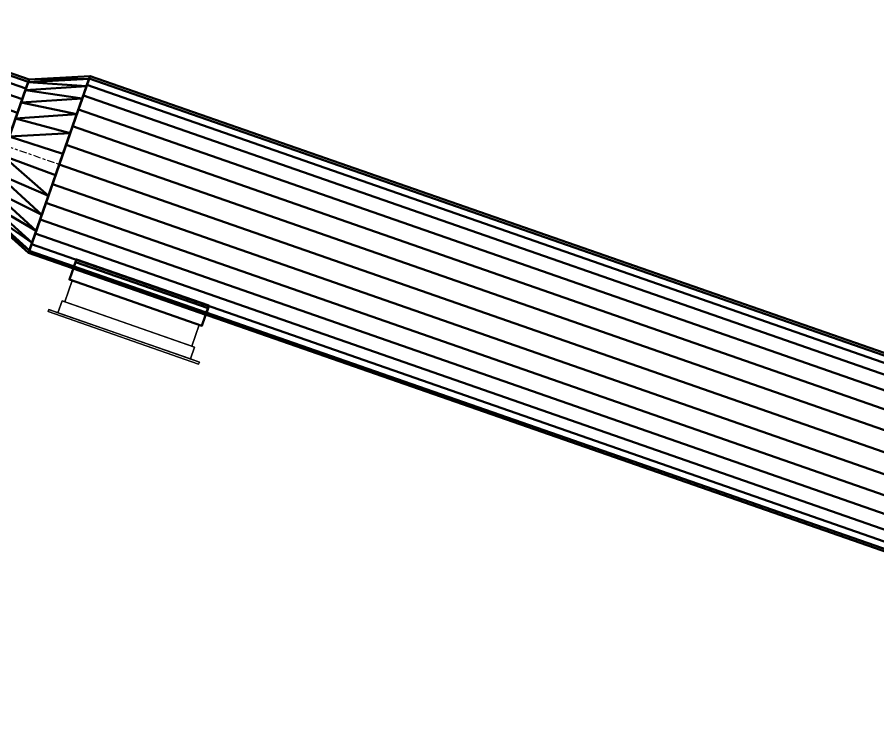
# Model space of a CAD drawing. Header units: inches. Extents: x -1654 to 1344, y -1538 to 36.
# Drawn here: x -637.7 to -564.1, y -938.9 to -879.5 of the extents above; entities that cross this region are included whole.
import ezdxf

# ---------------------------------------------------------------- set-up
doc = ezdxf.new("R2010")
doc.units = ezdxf.units.IN
doc.header["$MEASUREMENT"] = 0
doc.linetypes.add('Center', pattern=[1.25, 0.25, -0.1875, 0.625, -0.1875])
for name, color, linetype, lineweight in [('M-HVAC-CDFF', 3, 'Continuous', 30), ('M-HVAC-CDFF-SA', 3, 'Continuous', 30), ('M-HVAC-DUCT', 1, 'Center', 30), ('M-HVAC-DUCT-SA', 1, 'Continuous', 50)]:
    doc.layers.add(name, color=color, linetype=linetype, lineweight=lineweight)

# ---------------------------------------------------------------- blocks, each defined once
blk = doc.blocks.new('Round Transition - Angle - 45 Degree-906458-_3D_')
at = {"layer": 'M-HVAC-DUCT', "color": 8, "linetype": 'Continuous', "lineweight": 50}
mesh = blk.add_polyface(dxfattribs=at)
corners = [(0, -8), (0, -7.768, 1.915), (0, -7.084, 3.718), (0, -5.988, 5.305), (0, -4.545, 6.584), (0, -2.837, 7.48), (0, -0.964, 7.942), (0, 0.964, 7.942), (0, 2.837, 7.48), (0, 4.545, 6.584), (0, 5.988, 5.305), (0, 7.084, 3.718), (0, 7.768, 1.915), (0, 8), (0, 7.768, -1.915), (0, 7.084, -3.718), (0, 5.988, -5.305), (0, 4.545, -6.584), (0, 2.837, -7.48), (0, 0.964, -7.942), (0, -0.964, -7.942), (0, -2.837, -7.48), (0, -4.545, -6.584), (0, -5.988, -5.305), (0, -7.084, -3.718), (0, -7.768, -1.915)]
mesh.append_faces([[corners[k] for k in face] for face in [(10, 8, 9), (17, 15, 16), (25, 23, 24)]], dxfattribs={"vtx0": -1, "color": 8})
mesh.append_faces([[corners[k] for k in face] for face in [(4, 25, 2, 3)]], dxfattribs={"vtx0": -1, "vtx1": -1, "color": 8})
mesh.append_faces([[corners[k] for k in face] for face in [(20, 23, 12)]], dxfattribs={"vtx0": -1, "vtx1": -1, "vtx2": -1, "color": 8})
mesh.append_faces([[corners[k] for k in face] for face in [(25, 8, 12, 23)]], dxfattribs={"vtx0": -1, "vtx1": -1, "vtx2": -1, "vtx3": -1, "color": 8})
mesh.append_faces([[corners[k] for k in face] for face in [(20, 12, 17, 18)]], dxfattribs={"vtx0": -1, "vtx1": -1, "vtx3": -1, "color": 8})
mesh.append_faces([[corners[k] for k in face] for face in [(25, 4, 5)]], dxfattribs={"vtx0": -1, "vtx2": -1, "color": 8})
mesh.append_faces([[corners[k] for k in face] for face in [(5, 7, 8, 25), (12, 14, 15, 17)]], dxfattribs={"vtx0": -1, "vtx2": -1, "vtx3": -1, "color": 8})
mesh.append_faces([[corners[k] for k in face] for face in [(22, 23, 20, 21)]], dxfattribs={"vtx1": -1, "color": 8})
mesh.append_faces([[corners[k] for k in face] for face in [(5, 6, 7), (18, 19, 20), (12, 13, 14)]], dxfattribs={"vtx2": -1, "color": 8})
mesh.append_faces([[corners[k] for k in face] for face in [(10, 11, 12, 8)]], dxfattribs={"vtx2": -1, "vtx3": -1, "color": 8})
mesh.append_faces([[corners[k] for k in face] for face in [(25, 0, 1, 2)]], dxfattribs={"vtx3": -1, "color": 8})
mesh = blk.add_polyface(dxfattribs=at)
corners = [(0, -8), (0, -7.768, -1.915), (0, -7.084, -3.718), (0, -5.988, -5.305), (0, -4.545, -6.584), (0, -2.837, -7.48), (0, -0.964, -7.942), (0, 0.964, -7.942), (0, 2.837, -7.48), (0, 4.545, -6.584), (0, 5.988, -5.305), (0, 7.084, -3.718), (0, 7.768, -1.915), (0, 8), (4.828, 6), (4.828, 5.757, -1.69), (4.828, 5.048, -3.244), (4.828, 3.929, -4.534), (4.828, 2.492, -5.458), (4.828, 0.854, -5.939), (4.828, -0.854, -5.939), (4.828, -2.492, -5.458), (4.828, -3.929, -4.534), (4.828, -5.048, -3.244), (4.828, -5.757, -1.69), (4.828, -6)]
mesh.append_faces([[corners[k] for k in face] for face in [(10, 17, 9), (21, 5, 20), (22, 4, 21), (23, 3, 22), (3, 23, 2), (4, 22, 3)]], dxfattribs={"vtx0": -1, "vtx1": -1, "color": 8})
mesh.append_faces([[corners[k] for k in face] for face in [(15, 11, 12), (2, 23, 24), (1, 24, 25)]], dxfattribs={"vtx0": -1, "vtx2": -1, "color": 8})
mesh.append_faces([[corners[k] for k in face] for face in [(0, 1, 25)]], dxfattribs={"vtx1": -1, "color": 8})
mesh.append_faces([[corners[k] for k in face] for face in [(15, 16, 11), (14, 15, 12), (18, 19, 8), (17, 18, 9), (16, 17, 10), (8, 9, 18), (10, 11, 16), (7, 8, 19), (5, 6, 20), (4, 5, 21), (1, 2, 24)]], dxfattribs={"vtx1": -1, "vtx2": -1, "color": 8})
mesh.append_faces([[corners[k] for k in face] for face in [(6, 7, 19, 20)]], dxfattribs={"vtx1": -1, "vtx3": -1, "color": 8})
mesh.append_faces([[corners[k] for k in face] for face in [(12, 13, 14)]], dxfattribs={"vtx2": -1, "color": 8})
mesh = blk.add_polyface(dxfattribs=at)
corners = [(0, 8), (0, 7.768, 1.915), (0, 7.084, 3.718), (0, 5.988, 5.305), (0, 4.545, 6.584), (0, 2.837, 7.48), (0, 0.964, 7.942), (0, -0.964, 7.942), (0, -2.837, 7.48), (0, -4.545, 6.584), (0, -5.988, 5.305), (0, -7.084, 3.718), (0, -7.768, 1.915), (0, -8), (4.828, -6), (4.828, -5.757, 1.69), (4.828, -5.048, 3.244), (4.828, -3.929, 4.534), (4.828, -2.492, 5.458), (4.828, -0.854, 5.939), (4.828, 0.854, 5.939), (4.828, 2.492, 5.458), (4.828, 3.929, 4.534), (4.828, 5.048, 3.244), (4.828, 5.757, 1.69), (4.828, 6)]
mesh.append_faces([[corners[k] for k in face] for face in [(10, 17, 9), (21, 5, 20), (22, 4, 21), (23, 3, 22), (3, 23, 2), (4, 22, 3)]], dxfattribs={"vtx0": -1, "vtx1": -1, "color": 8})
mesh.append_faces([[corners[k] for k in face] for face in [(15, 11, 12), (2, 23, 24), (1, 24, 25)]], dxfattribs={"vtx0": -1, "vtx2": -1, "color": 8})
mesh.append_faces([[corners[k] for k in face] for face in [(0, 1, 25)]], dxfattribs={"vtx1": -1, "color": 8})
mesh.append_faces([[corners[k] for k in face] for face in [(15, 16, 11), (14, 15, 12), (18, 19, 8), (17, 18, 9), (16, 17, 10), (8, 9, 18), (10, 11, 16), (7, 8, 19), (5, 6, 20), (4, 5, 21), (1, 2, 24)]], dxfattribs={"vtx1": -1, "vtx2": -1, "color": 8})
mesh.append_faces([[corners[k] for k in face] for face in [(6, 7, 19, 20)]], dxfattribs={"vtx1": -1, "vtx3": -1, "color": 8})
mesh.append_faces([[corners[k] for k in face] for face in [(12, 13, 14)]], dxfattribs={"vtx2": -1, "color": 8})
mesh = blk.add_polyface(dxfattribs=at)
corners = [(4.828, -6), (4.828, -5.757, -1.69), (4.828, -5.048, -3.244), (4.828, -3.929, -4.534), (4.828, -2.492, -5.458), (4.828, -0.854, -5.939), (4.828, 0.854, -5.939), (4.828, 2.492, -5.458), (4.828, 3.929, -4.534), (4.828, 5.048, -3.244), (4.828, 5.757, -1.69), (4.828, 6), (4.828, 5.757, 1.69), (4.828, 5.048, 3.244), (4.828, 3.929, 4.534), (4.828, 2.492, 5.458), (4.828, 0.854, 5.939), (4.828, -0.854, 5.939), (4.828, -2.492, 5.458), (4.828, -3.929, 4.534), (4.828, -5.048, 3.244), (4.828, -5.757, 1.69)]
mesh.append_faces([[corners[k] for k in face] for face in [(0, 19, 20, 21)]], dxfattribs={"vtx0": -1, "color": 8})
mesh.append_faces([[corners[k] for k in face] for face in [(11, 4, 5, 6), (11, 6, 7, 8)]], dxfattribs={"vtx0": -1, "vtx3": -1, "color": 8})
mesh.append_faces([[corners[k] for k in face] for face in [(16, 17, 0, 13), (0, 1, 4, 11)]], dxfattribs={"vtx1": -1, "vtx2": -1, "vtx3": -1, "color": 8})
mesh.append_faces([[corners[k] for k in face] for face in [(14, 15, 16, 13), (2, 3, 4, 1), (9, 10, 11, 8)]], dxfattribs={"vtx2": -1, "color": 8})
mesh.append_faces([[corners[k] for k in face] for face in [(17, 18, 19, 0), (11, 12, 13, 0)]], dxfattribs={"vtx2": -1, "vtx3": -1, "color": 8})
blk = doc.blocks.new('Supply Diffuser - Sidewall - 12 x 6-951750-_3D_')
at = {"layer": 'M-HVAC-CDFF'}
mesh = blk.add_polyface(dxfattribs=at)
corners = [(-5.75, 3, 2.75), (5.75, 3, 2.75), (5.75, 3, -2.75), (-5.75, 3, -2.75)]
mesh.append_faces([[corners[k] for k in face] for face in [(2, 3, 0, 1)]])
mesh = blk.add_polyface(dxfattribs=at)
corners = [(-5.75, 3, 2.75), (-5.75, 3, -2.75), (-5.75, 1.078125, -2.75), (-5.75, 1.078125, 2.75)]
mesh.append_faces([[corners[k] for k in face] for face in [(2, 3, 0, 1)]])
mesh = blk.add_polyface(dxfattribs=at)
corners = [(-5.75, 3, -2.75), (5.75, 3, -2.75), (5.75, 1.078125, -2.75), (-5.75, 1.078125, -2.75)]
mesh.append_faces([[corners[k] for k in face] for face in [(2, 3, 0, 1)]])
mesh = blk.add_polyface(dxfattribs=at)
corners = [(5.75, 3, 2.75), (-5.75, 3, 2.75), (-5.75, 1.078125, 2.75), (5.75, 1.078125, 2.75)]
mesh.append_faces([[corners[k] for k in face] for face in [(2, 3, 0, 1)]])
mesh = blk.add_polyface(dxfattribs=at)
corners = [(5.75, 3, -2.75), (5.75, 3, 2.75), (5.75, 1.078125, 2.75), (5.75, 1.078125, -2.75)]
mesh.append_faces([[corners[k] for k in face] for face in [(2, 3, 0, 1)]])
mesh = blk.add_polyface(dxfattribs=at)
corners = [(-6, 1.078125, 3), (6, 1.078125, 3), (6, 1.078125, -3), (-6, 1.078125, -3), (-5.75, 1.078125, 2.75), (-5.75, 1.078125, -2.75), (5.75, 1.078125, -2.75), (5.75, 1.078125, 2.75)]
mesh.append_faces([[corners[k] for k in face] for face in [(3, 5, 6, 2), (2, 6, 7, 1)]], dxfattribs={"vtx0": -1, "vtx2": -1})
mesh.append_faces([[corners[k] for k in face] for face in [(4, 5, 3, 0), (7, 4, 0, 1)]], dxfattribs={"vtx1": -1, "vtx3": -1})
mesh = blk.add_polyface(dxfattribs=at)
corners = [(-6, 1.078125, 3), (-6, 1.078125, -3), (-6, 0, -3), (-6, 0, 3)]
mesh.append_faces([[corners[k] for k in face] for face in [(2, 3, 0, 1)]])
mesh = blk.add_polyface(dxfattribs=at)
corners = [(-6, 1.078125, -3), (6, 1.078125, -3), (6, 0, -3), (-6, 0, -3)]
mesh.append_faces([[corners[k] for k in face] for face in [(2, 3, 0, 1)]])
mesh = blk.add_polyface(dxfattribs=at)
corners = [(6, 1.078125, 3), (-6, 1.078125, 3), (-6, 0, 3), (6, 0, 3)]
mesh.append_faces([[corners[k] for k in face] for face in [(2, 3, 0, 1)]])
mesh = blk.add_polyface(dxfattribs=at)
corners = [(6, 1.078125, -3), (6, 1.078125, 3), (6, 0, 3), (6, 0, -3)]
mesh.append_faces([[corners[k] for k in face] for face in [(2, 3, 0, 1)]])
mesh = blk.add_polyface(dxfattribs=at)
corners = [(6.8125, 0, 3.8125), (6.8125, 0, -3.8125), (-6.8125, 0, -3.8125), (-6.8125, 0, 3.8125), (-6, 0, 3), (-6, 0, -3), (6, 0, -3), (6, 0, 3)]
mesh.append_faces([[corners[k] for k in face] for face in [(3, 4, 5, 2), (2, 5, 6, 1)]], dxfattribs={"vtx0": -1, "vtx2": -1})
mesh.append_faces([[corners[k] for k in face] for face in [(7, 4, 3, 0), (6, 7, 0, 1)]], dxfattribs={"vtx1": -1, "vtx3": -1})
mesh = blk.add_polyface(dxfattribs=at)
corners = [(-6.8125, -0.1875, 3.8125), (6.8125, -0.1875, 3.8125), (6.8125, 0, 3.8125), (-6.8125, 0, 3.8125)]
mesh.append_faces([[corners[k] for k in face] for face in [(3, 0, 1, 2)]])
mesh = blk.add_polyface(dxfattribs=at)
corners = [(-6.8125, -0.1875, -3.8125), (-6.8125, -0.1875, 3.8125), (-6.8125, 0, 3.8125), (-6.8125, 0, -3.8125)]
mesh.append_faces([[corners[k] for k in face] for face in [(0, 1, 2, 3)]])
mesh = blk.add_polyface(dxfattribs=at)
corners = [(6.8125, -0.1875, -3.8125), (-6.8125, -0.1875, -3.8125), (-6.8125, 0, -3.8125), (6.8125, 0, -3.8125)]
mesh.append_faces([[corners[k] for k in face] for face in [(3, 0, 1, 2)]])
mesh = blk.add_polyface(dxfattribs=at)
corners = [(6.8125, -0.1875, 3.8125), (-6.8125, -0.1875, 3.8125), (-6.8125, -0.1875, -3.8125), (6.8125, -0.1875, -3.8125)]
mesh.append_faces([[corners[k] for k in face] for face in [(3, 0, 1, 2)]])
mesh = blk.add_polyface(dxfattribs=at)
corners = [(6.8125, -0.1875, 3.8125), (6.8125, -0.1875, -3.8125), (6.8125, 0, -3.8125), (6.8125, 0, 3.8125)]
mesh.append_faces([[corners[k] for k in face] for face in [(0, 1, 2, 3)]])
blk = doc.blocks.new('Rectangular Takeoff - Standard-912473-_3D_')
at = {"layer": 'M-HVAC-DUCT', "color": 8, "linetype": 'Continuous', "lineweight": 50}
mesh = blk.add_polyface(dxfattribs=at)
corners = [(-0.824, 6, 3), (-0.824, 6, -3), (-0.824, -6, -3), (-0.824, -6, 3)]
mesh.append_faces([[corners[k] for k in face] for face in [(0, 1, 2, 3)]], dxfattribs={"color": 8})
mesh = blk.add_polyface(dxfattribs=at)
corners = [(-0.824, 6, -3), (-0.824, 6, 3), (1, 6, 3), (1, 6, -3)]
mesh.append_faces([[corners[k] for k in face] for face in [(0, 1, 2, 3)]], dxfattribs={"color": 8})
mesh = blk.add_polyface(dxfattribs=at)
corners = [(-0.824, -6, -3), (-0.824, 6, -3), (1, 6, -3), (1, -6, -3)]
mesh.append_faces([[corners[k] for k in face] for face in [(3, 0, 1, 2)]], dxfattribs={"color": 8})
mesh = blk.add_polyface(dxfattribs=at)
corners = [(1, 6, 3), (-0.824, 6, 3), (-0.824, -6, 3), (1, -6, 3)]
mesh.append_faces([[corners[k] for k in face] for face in [(1, 2, 3, 0)]], dxfattribs={"color": 8})
mesh = blk.add_polyface(dxfattribs=at)
corners = [(1, 6, 3), (1, -6, 3), (1, -6, -3), (1, 6, -3)]
mesh.append_faces([[corners[k] for k in face] for face in [(3, 0, 1, 2)]], dxfattribs={"color": 8})
mesh = blk.add_polyface(dxfattribs=at)
corners = [(-0.824, -6, 3), (-0.824, -6, -3), (1, -6, -3), (1, -6, 3)]
mesh.append_faces([[corners[k] for k in face] for face in [(0, 1, 2, 3)]], dxfattribs={"color": 8})

msp = doc.modelspace()

# ---------------------------------------------------------------- linework, layer by layer
at = {"layer": 'M-HVAC-DUCT', "color": 5}
for p, q in [((-634.077, -892.116, 1332), (-638.637, -890.528, 1332)), ((-521.525, -931.333, 1332), (-634.077, -892.116, 1332)), ((-521.525, -931.333, 1332), (-634.077, -892.116, 1332))]:
    msp.add_line(p, q, dxfattribs=at)

# ---------------------------------------------------------------- block references
at = {"layer": 'M-HVAC-CDFF-SA', "rotation": 340.7901312840834}
msp.add_blockref('Supply Diffuser - Sidewall - 12 x 6-951750-_3D_', (-628.532, -906.756, 1332), dxfattribs=at)
at = {"layer": 'M-HVAC-DUCT-SA', "color": 8, "rotation": 160.7901312840836}
msp.add_blockref('Round Transition - Angle - 45 Degree-906458-_3D_', (-634.077, -892.116, 1332), dxfattribs=at)
at = {"layer": 'M-HVAC-DUCT-SA', "color": 8, "extrusion": (0, 0, -1), "rotation": 289.2098687159164}
msp.add_blockref('Rectangular Takeoff - Standard-912473-_3D_', (627.216, -902.979, -1332), dxfattribs=at)

# ---------------------------------------------------------------- meshes
at = {"layer": 'M-HVAC-DUCT-SA', "color": 8}
mesh = msp.add_polyface(dxfattribs=at)
corners = [(-638.637, -890.528, 1338), (-638.126, -889.061, 1337.796), (-637.65, -887.695, 1337.196), (-637.241, -886.521, 1336.243), (-636.927, -885.621, 1335), (-636.73, -885.055, 1333.553), (-636.663, -884.862, 1332), (-875.576, -801.617, 1332), (-875.643, -801.81, 1333.553), (-875.84, -802.376, 1335), (-876.154, -803.277, 1336.243), (-876.563, -804.45, 1337.196), (-877.039, -805.817, 1337.796), (-877.55, -807.283, 1338)]
mesh.append_faces([[corners[k] for k in face] for face in [(8, 9, 4, 5), (3, 4, 9, 10), (11, 12, 1, 2), (2, 3, 10, 11)]], dxfattribs={"vtx1": -1, "vtx3": -1, "color": 8})
mesh.append_faces([[corners[k] for k in face] for face in [(6, 7, 8, 5)]], dxfattribs={"vtx2": -1, "color": 8})
mesh.append_faces([[corners[k] for k in face] for face in [(12, 13, 0, 1)]], dxfattribs={"vtx3": -1, "color": 8})
mesh = msp.add_polyface(dxfattribs=at)
corners = [(-636.663, -884.862, 1332), (-636.73, -885.055, 1330.447), (-636.927, -885.621, 1329), (-637.241, -886.521, 1327.757), (-637.65, -887.695, 1326.804), (-638.126, -889.061, 1326.204), (-638.637, -890.528, 1326), (-877.55, -807.283, 1326), (-877.039, -805.817, 1326.204), (-876.563, -804.45, 1326.804), (-876.154, -803.277, 1327.757), (-875.84, -802.376, 1329), (-875.643, -801.81, 1330.447), (-875.576, -801.617, 1332)]
mesh.append_faces([[corners[k] for k in face] for face in [(7, 8, 5, 6)]], dxfattribs={"vtx1": -1, "color": 8})
mesh.append_faces([[corners[k] for k in face] for face in [(8, 9, 4, 5), (3, 4, 9, 10), (11, 12, 1, 2), (2, 3, 10, 11)]], dxfattribs={"vtx1": -1, "vtx3": -1, "color": 8})
mesh.append_faces([[corners[k] for k in face] for face in [(12, 13, 0, 1)]], dxfattribs={"vtx3": -1, "color": 8})
mesh = msp.add_polyface(dxfattribs=at)
corners = [(-636.663, -884.862, 1332), (-636.73, -885.055, 1333.553), (-636.927, -885.621, 1335), (-637.241, -886.521, 1336.243), (-637.65, -887.695, 1337.196), (-638.126, -889.061, 1337.796), (-638.637, -890.528, 1338), (-639.148, -891.994, 1337.796), (-639.624, -893.361, 1337.196), (-640.033, -894.534, 1336.243), (-640.347, -895.434, 1335), (-640.544, -896, 1333.553), (-640.611, -896.193, 1332), (-640.544, -896, 1330.447), (-640.347, -895.434, 1329), (-640.033, -894.534, 1327.757), (-639.624, -893.361, 1326.804), (-639.148, -891.994, 1326.204), (-638.637, -890.528, 1326), (-638.126, -889.061, 1326.204), (-637.65, -887.695, 1326.804), (-637.241, -886.521, 1327.757), (-636.927, -885.621, 1329), (-636.73, -885.055, 1330.447)]
mesh.append_faces([[corners[k] for k in face] for face in [(19, 17, 18)]], dxfattribs={"vtx0": -1, "color": 8})
mesh.append_faces([[corners[k] for k in face] for face in [(14, 19, 7, 12), (0, 5, 19, 22)]], dxfattribs={"vtx0": -1, "vtx1": -1, "vtx2": -1, "vtx3": -1, "color": 8})
mesh.append_faces([[corners[k] for k in face] for face in [(9, 10, 7, 8), (13, 14, 12)]], dxfattribs={"vtx1": -1, "color": 8})
mesh.append_faces([[corners[k] for k in face] for face in [(14, 15, 19)]], dxfattribs={"vtx1": -1, "vtx2": -1, "color": 8})
mesh.append_faces([[corners[k] for k in face] for face in [(3, 4, 5, 2), (22, 23, 0)]], dxfattribs={"vtx2": -1, "color": 8})
mesh.append_faces([[corners[k] for k in face] for face in [(10, 11, 12, 7), (15, 16, 17, 19), (5, 6, 7, 19), (0, 1, 2, 5)]], dxfattribs={"vtx2": -1, "vtx3": -1, "color": 8})
mesh.append_faces([[corners[k] for k in face] for face in [(19, 20, 21, 22)]], dxfattribs={"vtx3": -1, "color": 8})
mesh = msp.add_polyface(dxfattribs=at)
corners = [(-631.445, -884.562, 1332), (-631.511, -884.751, 1330.22), (-631.706, -885.31, 1328.529), (-632.019, -886.21, 1327.012), (-632.436, -887.406, 1325.745), (-632.935, -888.838, 1324.792), (-633.492, -890.435, 1324.201), (-634.077, -892.116, 1324), (-634.663, -893.797, 1324.201), (-635.22, -895.394, 1324.792), (-635.719, -896.826, 1325.745), (-636.135, -898.023, 1327.012), (-636.449, -898.923, 1328.529), (-636.644, -899.481, 1330.22), (-636.71, -899.671, 1332), (-636.644, -899.481, 1333.78), (-636.449, -898.923, 1335.471), (-636.135, -898.023, 1336.988), (-635.719, -896.826, 1338.255), (-635.22, -895.394, 1339.208), (-634.663, -893.797, 1339.799), (-634.077, -892.116, 1340), (-633.492, -890.435, 1339.799), (-632.935, -888.838, 1339.208), (-632.436, -887.406, 1338.255), (-632.019, -886.21, 1336.988), (-631.706, -885.31, 1335.471), (-631.511, -884.751, 1333.78)]
mesh.append_faces([[corners[k] for k in face] for face in [(18, 15, 16, 17), (13, 11, 12), (1, 27, 0)]], dxfattribs={"vtx0": -1, "color": 8})
mesh.append_faces([[corners[k] for k in face] for face in [(15, 1, 13, 14)]], dxfattribs={"vtx0": -1, "vtx1": -1, "color": 8})
mesh.append_faces([[corners[k] for k in face] for face in [(15, 20, 27, 1)]], dxfattribs={"vtx0": -1, "vtx1": -1, "vtx2": -1, "vtx3": -1, "color": 8})
mesh.append_faces([[corners[k] for k in face] for face in [(8, 9, 13, 1)]], dxfattribs={"vtx1": -1, "vtx2": -1, "vtx3": -1, "color": 8})
mesh.append_faces([[corners[k] for k in face] for face in [(25, 26, 27, 24)]], dxfattribs={"vtx2": -1, "color": 8})
mesh.append_faces([[corners[k] for k in face] for face in [(18, 19, 20, 15), (9, 10, 11, 13), (20, 21, 22, 27), (22, 23, 24, 27), (4, 5, 6, 1), (6, 7, 8, 1)]], dxfattribs={"vtx2": -1, "vtx3": -1, "color": 8})
mesh.append_faces([[corners[k] for k in face] for face in [(1, 2, 3, 4)]], dxfattribs={"vtx3": -1, "color": 8})
mesh = msp.add_polyface(dxfattribs=at)
corners = [(-521.525, -931.333, 1340), (-520.939, -929.652, 1339.799), (-520.383, -928.055, 1339.208), (-519.883, -926.623, 1338.255), (-519.467, -925.427, 1336.988), (-519.153, -924.527, 1335.471), (-518.958, -923.968, 1333.78), (-518.892, -923.778, 1332), (-631.445, -884.562, 1332), (-631.511, -884.751, 1333.78), (-631.706, -885.31, 1335.471), (-632.019, -886.21, 1336.988), (-632.436, -887.406, 1338.255), (-632.935, -888.838, 1339.208), (-633.492, -890.435, 1339.799), (-634.077, -892.116, 1340)]
mesh.append_faces([[corners[k] for k in face] for face in [(9, 10, 5, 6), (10, 11, 4, 5), (3, 4, 11, 12), (12, 13, 2, 3), (13, 14, 1, 2)]], dxfattribs={"vtx1": -1, "vtx3": -1, "color": 8})
mesh.append_faces([[corners[k] for k in face] for face in [(7, 8, 9, 6)]], dxfattribs={"vtx2": -1, "color": 8})
mesh.append_faces([[corners[k] for k in face] for face in [(14, 15, 0, 1)]], dxfattribs={"vtx3": -1, "color": 8})
mesh = msp.add_polyface(dxfattribs=at)
corners = [(-518.892, -923.778, 1332), (-518.958, -923.968, 1330.22), (-519.153, -924.527, 1328.529), (-519.467, -925.427, 1327.012), (-519.883, -926.623, 1325.745), (-520.383, -928.055, 1324.792), (-520.939, -929.652, 1324.201), (-521.525, -931.333, 1324), (-634.077, -892.116, 1324), (-633.492, -890.435, 1324.201), (-632.935, -888.838, 1324.792), (-632.436, -887.406, 1325.745), (-632.019, -886.21, 1327.012), (-631.706, -885.31, 1328.529), (-631.511, -884.751, 1330.22), (-631.445, -884.562, 1332)]
mesh.append_faces([[corners[k] for k in face] for face in [(8, 9, 6, 7)]], dxfattribs={"vtx1": -1, "color": 8})
mesh.append_faces([[corners[k] for k in face] for face in [(9, 10, 5, 6), (10, 11, 4, 5), (3, 4, 11, 12), (12, 13, 2, 3), (13, 14, 1, 2)]], dxfattribs={"vtx1": -1, "vtx3": -1, "color": 8})
mesh.append_faces([[corners[k] for k in face] for face in [(14, 15, 0, 1)]], dxfattribs={"vtx3": -1, "color": 8})
mesh = msp.add_polyface(dxfattribs=at)
corners = [(-524.157, -938.888, 1332), (-524.091, -938.698, 1333.78), (-523.896, -938.139, 1335.471), (-523.583, -937.239, 1336.988), (-523.166, -936.043, 1338.255), (-522.667, -934.611, 1339.208), (-522.11, -933.014, 1339.799), (-521.525, -931.333, 1340), (-634.077, -892.116, 1340), (-634.663, -893.797, 1339.799), (-635.22, -895.394, 1339.208), (-635.719, -896.826, 1338.255), (-636.135, -898.023, 1336.988), (-636.449, -898.923, 1335.471), (-636.644, -899.481, 1333.78), (-636.71, -899.671, 1332)]
mesh.append_faces([[corners[k] for k in face] for face in [(8, 9, 6, 7)]], dxfattribs={"vtx1": -1, "color": 8})
mesh.append_faces([[corners[k] for k in face] for face in [(9, 10, 5, 6), (10, 11, 4, 5), (3, 4, 11, 12), (12, 13, 2, 3), (13, 14, 1, 2)]], dxfattribs={"vtx1": -1, "vtx3": -1, "color": 8})
mesh.append_faces([[corners[k] for k in face] for face in [(14, 15, 0, 1)]], dxfattribs={"vtx3": -1, "color": 8})
mesh = msp.add_polyface(dxfattribs=at)
corners = [(-521.525, -931.333, 1324), (-522.11, -933.014, 1324.201), (-522.667, -934.611, 1324.792), (-523.166, -936.043, 1325.745), (-523.583, -937.239, 1327.012), (-523.896, -938.139, 1328.529), (-524.091, -938.698, 1330.22), (-524.157, -938.888, 1332), (-636.71, -899.671, 1332), (-636.644, -899.481, 1330.22), (-636.449, -898.923, 1328.529), (-636.135, -898.023, 1327.012), (-635.719, -896.826, 1325.745), (-635.22, -895.394, 1324.792), (-634.663, -893.797, 1324.201), (-634.077, -892.116, 1324)]
mesh.append_faces([[corners[k] for k in face] for face in [(8, 9, 6, 7)]], dxfattribs={"vtx1": -1, "color": 8})
mesh.append_faces([[corners[k] for k in face] for face in [(9, 10, 5, 6), (10, 11, 4, 5), (3, 4, 11, 12), (12, 13, 2, 3), (13, 14, 1, 2)]], dxfattribs={"vtx1": -1, "vtx3": -1, "color": 8})
mesh.append_faces([[corners[k] for k in face] for face in [(14, 15, 0, 1)]], dxfattribs={"vtx3": -1, "color": 8})
mesh = msp.add_polyface(dxfattribs=at)
corners = [(-632.611, -900.227, 1335), (-632.611, -900.227, 1329), (-632.69, -900.453, 1329), (-632.833, -900.865, 1330.472), (-632.882, -901.005, 1332), (-632.833, -900.865, 1333.528), (-632.69, -900.453, 1335)]
mesh.append_faces([[corners[k] for k in face] for face in [(6, 0, 5)]], dxfattribs={"vtx1": -1, "color": 8})
mesh.append_faces([[corners[k] for k in face] for face in [(0, 1, 4, 5)]], dxfattribs={"vtx1": -1, "vtx3": -1, "color": 8})
mesh.append_faces([[corners[k] for k in face] for face in [(1, 2, 3, 4)]], dxfattribs={"vtx3": -1, "color": 8})
mesh = msp.add_polyface(dxfattribs=at)
corners = [(-632.882, -901.005, 1332), (-621.55, -904.953, 1332), (-621.502, -904.814, 1333.528), (-621.358, -904.402, 1335), (-632.69, -900.453, 1335), (-632.833, -900.865, 1333.528)]
mesh.append_faces([[corners[k] for k in face] for face in [(2, 3, 4, 5), (5, 0, 1, 2)]], dxfattribs={"vtx3": -1, "color": 8})
mesh = msp.add_polyface(dxfattribs=at)
corners = [(-621.55, -904.953, 1332), (-632.882, -901.005, 1332), (-632.833, -900.865, 1330.472), (-632.69, -900.453, 1329), (-621.358, -904.402, 1329), (-621.502, -904.814, 1330.472)]
mesh.append_faces([[corners[k] for k in face] for face in [(5, 0, 1, 2), (2, 3, 4, 5)]], dxfattribs={"vtx3": -1, "color": 8})
mesh = msp.add_polyface(dxfattribs=at)
corners = [(-621.279, -904.175, 1335), (-632.611, -900.227, 1335), (-632.69, -900.453, 1335), (-621.358, -904.402, 1335)]
mesh.append_faces([[corners[k] for k in face] for face in [(3, 0, 1, 2)]], dxfattribs={"color": 8})
mesh = msp.add_polyface(dxfattribs=at)
corners = [(-632.611, -900.227, 1329), (-621.279, -904.175, 1329), (-621.358, -904.402, 1329), (-632.69, -900.453, 1329)]
mesh.append_faces([[corners[k] for k in face] for face in [(3, 0, 1, 2)]], dxfattribs={"color": 8})
mesh = msp.add_polyface(dxfattribs=at)
corners = [(-632.611, -900.227, 1329), (-632.611, -900.227, 1335), (-621.279, -904.175, 1335), (-621.279, -904.175, 1329)]
mesh.append_faces([[corners[k] for k in face] for face in [(0, 1, 2, 3)]], dxfattribs={"color": 8})
mesh = msp.add_polyface(dxfattribs=at)
corners = [(-621.279, -904.175, 1329), (-621.279, -904.175, 1335), (-621.358, -904.402, 1335), (-621.502, -904.814, 1333.528), (-621.55, -904.953, 1332), (-621.502, -904.814, 1330.472), (-621.358, -904.402, 1329)]
mesh.append_faces([[corners[k] for k in face] for face in [(6, 0, 5)]], dxfattribs={"vtx1": -1, "color": 8})
mesh.append_faces([[corners[k] for k in face] for face in [(0, 1, 4, 5)]], dxfattribs={"vtx1": -1, "vtx3": -1, "color": 8})
mesh.append_faces([[corners[k] for k in face] for face in [(1, 2, 3, 4)]], dxfattribs={"vtx3": -1, "color": 8})

doc.saveas('drawing.dxf')
